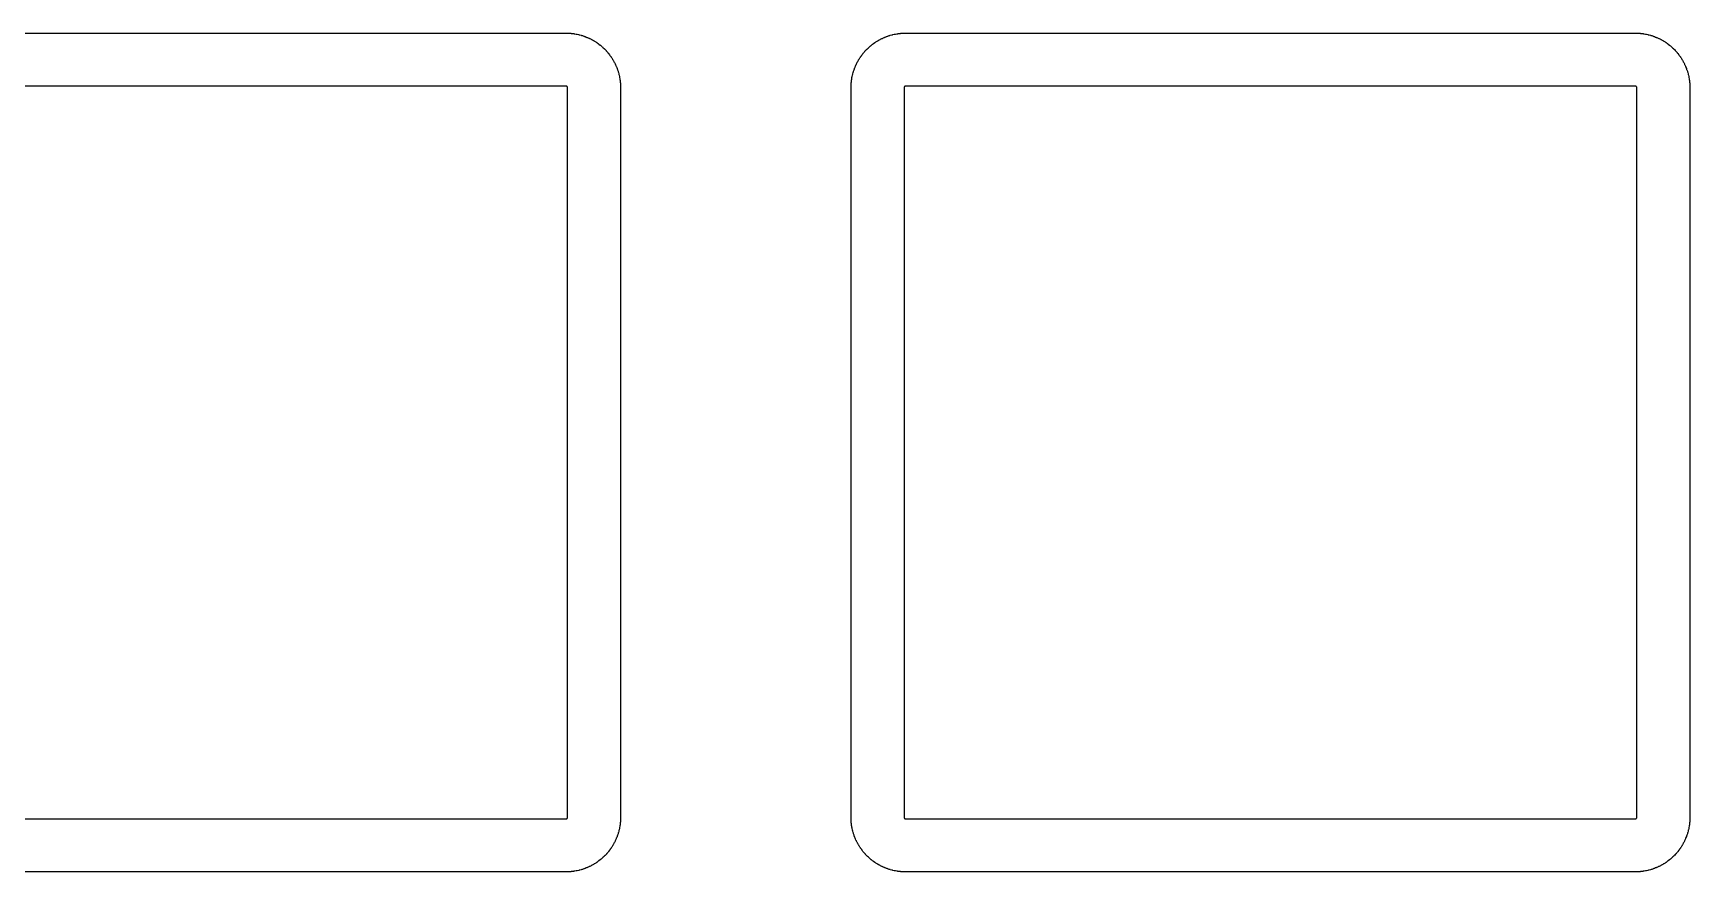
# Model space of a CAD drawing. Extents: x 19 to 282, y -150 to -67.
# Drawn here: x 209.46 to 238.97, y -122.05 to -107.1 of the extents above; entities that cross this region are included whole.
import ezdxf

# ---------------------------------------------------------------- set-up
doc = ezdxf.new("R2010")
doc.units = 0
doc.layers.add('BLACK', color=7, linetype='CONTINUOUS')

msp = doc.modelspace()

# ---------------------------------------------------------------- linework, layer by layer
at = {"layer": 'BLACK', "linetype": 'CONTINUOUS'}
for p, q in [((205.95, -107.103), (218.95, -107.103)), ((218.95, -107.103), (218.956, -107.103)), ((218.956, -107.103), (218.959, -107.103)), ((218.959, -107.103), (218.962, -107.103)), ((218.962, -107.103), (218.987, -107.103)), ((218.987, -107.103), (218.992, -107.103)), ((218.992, -107.103), (219.001, -107.105)), ((219.001, -107.105), (219.01, -107.104)), ((219.01, -107.104), (219.034, -107.106)), ((219.034, -107.106), (219.04, -107.107)), ((219.04, -107.107), (219.049, -107.109)), ((219.049, -107.109), (219.058, -107.109)), ((219.058, -107.109), (219.082, -107.112)), ((219.082, -107.112), (219.088, -107.112)), ((219.088, -107.112), (219.096, -107.115)), ((219.096, -107.115), (219.105, -107.115)), ((219.105, -107.115), (219.129, -107.119)), ((219.129, -107.119), (219.135, -107.12)), ((219.135, -107.12), (219.143, -107.123)), ((219.143, -107.123), (219.152, -107.124)), ((219.152, -107.124), (219.176, -107.129)), ((219.176, -107.129), (219.181, -107.131)), ((219.181, -107.131), (219.19, -107.134)), ((219.19, -107.134), (219.198, -107.135)), ((219.198, -107.135), (219.222, -107.141)), ((224.728, -107.141), (224.752, -107.135)), ((224.752, -107.135), (224.757, -107.133)), ((224.757, -107.133), (224.766, -107.132)), ((224.766, -107.132), (224.774, -107.129)), ((224.774, -107.129), (224.798, -107.124)), ((224.798, -107.124), (224.804, -107.123)), ((224.804, -107.123), (224.812, -107.122)), ((224.812, -107.122), (224.821, -107.119)), ((224.821, -107.119), (224.845, -107.115)), ((224.845, -107.115), (224.851, -107.114)), ((224.851, -107.114), (224.859, -107.114)), ((224.859, -107.114), (224.868, -107.112)), ((224.868, -107.112), (224.892, -107.109)), ((224.892, -107.109), (224.898, -107.108)), ((224.898, -107.108), (224.907, -107.108)), ((224.907, -107.108), (224.916, -107.106)), ((224.916, -107.106), (224.94, -107.104)), ((224.94, -107.104), (224.946, -107.104)), ((224.946, -107.104), (224.955, -107.105)), ((224.955, -107.105), (224.963, -107.103)), ((224.963, -107.103), (224.988, -107.103)), ((224.988, -107.103), (224.994, -107.103)), ((224.994, -107.103), (224.997, -107.103)), ((224.997, -107.103), (225, -107.103)), ((225, -107.103), (238, -107.103)), ((238, -107.103), (238.006, -107.103)), ((238.006, -107.103), (238.009, -107.103)), ((238.009, -107.103), (238.012, -107.103)), ((238.012, -107.103), (238.037, -107.103)), ((238.037, -107.103), (238.042, -107.103)), ((238.042, -107.103), (238.051, -107.105)), ((238.051, -107.105), (238.06, -107.104)), ((238.06, -107.104), (238.084, -107.106)), ((238.084, -107.106), (238.09, -107.107)), ((238.09, -107.107), (238.099, -107.109)), ((238.099, -107.109), (238.108, -107.109)), ((238.108, -107.109), (238.132, -107.112)), ((238.132, -107.112), (238.138, -107.112)), ((238.138, -107.112), (238.146, -107.115)), ((238.146, -107.115), (238.155, -107.115)), ((238.155, -107.115), (238.179, -107.119)), ((238.179, -107.119), (238.185, -107.12)), ((238.185, -107.12), (238.193, -107.123)), ((238.193, -107.123), (238.202, -107.124)), ((238.202, -107.124), (238.226, -107.129)), ((238.226, -107.129), (238.231, -107.131)), ((238.231, -107.131), (238.24, -107.134)), ((238.24, -107.134), (238.248, -107.135)), ((238.248, -107.135), (238.272, -107.141)), ((219.222, -107.141), (219.227, -107.143)), ((219.227, -107.143), (219.235, -107.147)), ((219.235, -107.147), (219.244, -107.148)), ((219.244, -107.148), (219.267, -107.156)), ((219.267, -107.156), (219.272, -107.158)), ((219.272, -107.158), (219.28, -107.162)), ((219.28, -107.162), (219.289, -107.164)), ((219.289, -107.164), (219.311, -107.172)), ((219.311, -107.172), (219.317, -107.174)), ((219.317, -107.174), (219.324, -107.179)), ((219.324, -107.179), (219.333, -107.181)), ((219.333, -107.181), (219.355, -107.191)), ((219.355, -107.191), (219.36, -107.193)), ((219.36, -107.193), (219.368, -107.198)), ((219.368, -107.198), (219.376, -107.201)), ((219.376, -107.201), (219.398, -107.212)), ((219.398, -107.212), (219.403, -107.214)), ((219.403, -107.214), (219.41, -107.219)), ((219.41, -107.219), (219.418, -107.223)), ((219.418, -107.223), (219.439, -107.235)), ((219.439, -107.235), (219.444, -107.238)), ((219.444, -107.238), (219.451, -107.243)), ((219.451, -107.243), (219.459, -107.247)), ((219.459, -107.247), (219.48, -107.26)), ((219.48, -107.26), (219.485, -107.263)), ((219.485, -107.263), (219.491, -107.269)), ((219.491, -107.269), (219.499, -107.272)), ((219.499, -107.272), (219.519, -107.287)), ((219.519, -107.287), (219.524, -107.29)), ((219.524, -107.29), (219.53, -107.296)), ((219.53, -107.296), (219.538, -107.3)), ((219.538, -107.3), (219.557, -107.316)), ((219.557, -107.316), (219.562, -107.319)), ((219.562, -107.319), (219.568, -107.326)), ((219.568, -107.326), (219.575, -107.33)), ((219.575, -107.33), (219.594, -107.346)), ((219.594, -107.346), (219.598, -107.35)), ((219.598, -107.35), (219.604, -107.357)), ((219.604, -107.357), (219.611, -107.362)), ((219.611, -107.362), (219.629, -107.379)), ((219.629, -107.379), (219.633, -107.383)), ((219.633, -107.383), (219.639, -107.39)), ((219.639, -107.39), (219.646, -107.396)), ((219.646, -107.396), (219.663, -107.414)), ((219.663, -107.414), (219.667, -107.418)), ((219.667, -107.418), (219.672, -107.425)), ((219.672, -107.425), (219.679, -107.431)), ((219.679, -107.431), (219.695, -107.45)), ((224.255, -107.45), (224.271, -107.431)), ((224.271, -107.431), (224.275, -107.427)), ((224.275, -107.427), (224.282, -107.421)), ((224.282, -107.421), (224.287, -107.414)), ((224.287, -107.414), (224.304, -107.396)), ((224.304, -107.396), (224.308, -107.392)), ((224.308, -107.392), (224.315, -107.386)), ((224.315, -107.386), (224.321, -107.379)), ((224.321, -107.379), (224.339, -107.362)), ((224.339, -107.362), (224.343, -107.358)), ((224.343, -107.358), (224.35, -107.353)), ((224.35, -107.353), (224.356, -107.346)), ((224.356, -107.346), (224.375, -107.33)), ((224.375, -107.33), (224.379, -107.327)), ((224.379, -107.327), (224.387, -107.322)), ((224.387, -107.322), (224.393, -107.316)), ((224.393, -107.316), (224.412, -107.3)), ((224.412, -107.3), (224.417, -107.297)), ((224.417, -107.297), (224.424, -107.293)), ((224.424, -107.293), (224.431, -107.287)), ((224.431, -107.287), (224.451, -107.272)), ((224.451, -107.272), (224.456, -107.269)), ((224.456, -107.269), (224.464, -107.265)), ((224.464, -107.265), (224.47, -107.26)), ((224.47, -107.26), (224.491, -107.247)), ((224.491, -107.247), (224.496, -107.244)), ((224.496, -107.244), (224.504, -107.24)), ((224.504, -107.24), (224.511, -107.235)), ((224.511, -107.235), (224.532, -107.223)), ((224.532, -107.223), (224.537, -107.22)), ((224.537, -107.22), (224.545, -107.217)), ((224.545, -107.217), (224.552, -107.212)), ((224.552, -107.212), (224.574, -107.201)), ((224.574, -107.201), (224.579, -107.198)), ((224.579, -107.198), (224.588, -107.196)), ((224.588, -107.196), (224.595, -107.191)), ((224.595, -107.191), (224.617, -107.181)), ((224.617, -107.181), (224.623, -107.179)), ((224.623, -107.179), (224.631, -107.177)), ((224.631, -107.177), (224.639, -107.172)), ((224.639, -107.172), (224.661, -107.164)), ((224.661, -107.164), (224.667, -107.161)), ((224.667, -107.161), (224.675, -107.16)), ((224.675, -107.16), (224.683, -107.156)), ((224.683, -107.156), (224.706, -107.148)), ((224.706, -107.148), (224.712, -107.146)), ((224.712, -107.146), (224.72, -107.145)), ((224.72, -107.145), (224.728, -107.141)), ((238.272, -107.141), (238.277, -107.143)), ((238.277, -107.143), (238.285, -107.147)), ((238.285, -107.147), (238.294, -107.148)), ((238.294, -107.148), (238.317, -107.156)), ((238.317, -107.156), (238.322, -107.158)), ((238.322, -107.158), (238.33, -107.162)), ((238.33, -107.162), (238.339, -107.164)), ((238.339, -107.164), (238.361, -107.172)), ((238.361, -107.172), (238.367, -107.174)), ((238.367, -107.174), (238.374, -107.179)), ((238.374, -107.179), (238.383, -107.181)), ((238.383, -107.181), (238.405, -107.191)), ((238.405, -107.191), (238.41, -107.193)), ((238.41, -107.193), (238.418, -107.198)), ((238.418, -107.198), (238.426, -107.201)), ((238.426, -107.201), (238.448, -107.212)), ((238.448, -107.212), (238.453, -107.214)), ((238.453, -107.214), (238.46, -107.219)), ((238.46, -107.219), (238.468, -107.223)), ((238.468, -107.223), (238.489, -107.235)), ((238.489, -107.235), (238.494, -107.238)), ((238.494, -107.238), (238.501, -107.243)), ((238.501, -107.243), (238.509, -107.247)), ((238.509, -107.247), (238.53, -107.26)), ((238.53, -107.26), (238.535, -107.263)), ((238.535, -107.263), (238.541, -107.269)), ((238.541, -107.269), (238.549, -107.272)), ((238.549, -107.272), (238.569, -107.287)), ((238.569, -107.287), (238.574, -107.29)), ((238.574, -107.29), (238.58, -107.296)), ((238.58, -107.296), (238.588, -107.3)), ((238.588, -107.3), (238.607, -107.316)), ((238.607, -107.316), (238.612, -107.319)), ((238.612, -107.319), (238.618, -107.326)), ((238.618, -107.326), (238.625, -107.33)), ((238.625, -107.33), (238.644, -107.346)), ((238.644, -107.346), (238.648, -107.35)), ((238.648, -107.35), (238.654, -107.357)), ((238.654, -107.357), (238.661, -107.362)), ((238.661, -107.362), (238.679, -107.379)), ((238.679, -107.379), (238.683, -107.383)), ((238.683, -107.383), (238.689, -107.39)), ((238.689, -107.39), (238.696, -107.396)), ((238.696, -107.396), (238.713, -107.414)), ((238.713, -107.414), (238.717, -107.418)), ((238.717, -107.418), (238.722, -107.425)), ((238.722, -107.425), (238.729, -107.431)), ((238.729, -107.431), (238.745, -107.45)), ((219.695, -107.45), (219.698, -107.454)), ((219.698, -107.454), (219.703, -107.462)), ((219.703, -107.462), (219.709, -107.468)), ((219.709, -107.468), (219.725, -107.487)), ((219.725, -107.487), (219.728, -107.492)), ((219.728, -107.492), (219.732, -107.499)), ((219.732, -107.499), (219.738, -107.506)), ((219.738, -107.506), (219.753, -107.526)), ((219.753, -107.526), (219.756, -107.531)), ((219.756, -107.531), (219.76, -107.539)), ((219.76, -107.539), (219.765, -107.545)), ((219.765, -107.545), (219.778, -107.566)), ((219.778, -107.566), (219.781, -107.571)), ((219.781, -107.571), (219.785, -107.579)), ((219.785, -107.579), (219.79, -107.586)), ((219.79, -107.586), (219.802, -107.607)), ((219.802, -107.607), (219.805, -107.612)), ((219.805, -107.612), (219.808, -107.62)), ((219.808, -107.62), (219.813, -107.627)), ((219.813, -107.627), (219.824, -107.649)), ((219.824, -107.649), (219.827, -107.654)), ((219.827, -107.654), (219.829, -107.663)), ((219.829, -107.663), (219.834, -107.67)), ((219.834, -107.67), (219.844, -107.692)), ((219.844, -107.692), (219.846, -107.698)), ((219.846, -107.698), (219.848, -107.706)), ((219.848, -107.706), (219.853, -107.714)), ((219.853, -107.714), (219.861, -107.736)), ((224.089, -107.736), (224.097, -107.714)), ((224.097, -107.714), (224.099, -107.708)), ((224.099, -107.708), (224.104, -107.701)), ((224.104, -107.701), (224.106, -107.692)), ((224.106, -107.692), (224.116, -107.67)), ((224.116, -107.67), (224.118, -107.665)), ((224.118, -107.665), (224.123, -107.657)), ((224.123, -107.657), (224.126, -107.649)), ((224.126, -107.649), (224.137, -107.627)), ((224.137, -107.627), (224.139, -107.622)), ((224.139, -107.622), (224.145, -107.615)), ((224.145, -107.615), (224.148, -107.607)), ((224.148, -107.607), (224.16, -107.586)), ((224.16, -107.586), (224.163, -107.581)), ((224.163, -107.581), (224.168, -107.574)), ((224.168, -107.574), (224.172, -107.566)), ((224.172, -107.566), (224.185, -107.545)), ((224.185, -107.545), (224.188, -107.54)), ((224.188, -107.54), (224.194, -107.534)), ((224.194, -107.534), (224.198, -107.526)), ((224.198, -107.526), (224.212, -107.506)), ((224.212, -107.506), (224.215, -107.501)), ((224.215, -107.501), (224.221, -107.495)), ((224.221, -107.495), (224.225, -107.487)), ((224.225, -107.487), (224.241, -107.468)), ((224.241, -107.468), (224.244, -107.463)), ((224.244, -107.463), (224.251, -107.457)), ((224.251, -107.457), (224.255, -107.45)), ((238.745, -107.45), (238.748, -107.454)), ((238.748, -107.454), (238.753, -107.462)), ((238.753, -107.462), (238.759, -107.468)), ((238.759, -107.468), (238.775, -107.487)), ((238.775, -107.487), (238.778, -107.492)), ((238.778, -107.492), (238.782, -107.499)), ((238.782, -107.499), (238.788, -107.506)), ((238.788, -107.506), (238.803, -107.526)), ((238.803, -107.526), (238.806, -107.531)), ((238.806, -107.531), (238.81, -107.539)), ((238.81, -107.539), (238.815, -107.545)), ((238.815, -107.545), (238.828, -107.566)), ((238.828, -107.566), (238.831, -107.571)), ((238.831, -107.571), (238.835, -107.579)), ((238.835, -107.579), (238.84, -107.586)), ((238.84, -107.586), (238.852, -107.607)), ((238.852, -107.607), (238.855, -107.612)), ((238.855, -107.612), (238.858, -107.62)), ((238.858, -107.62), (238.863, -107.627)), ((238.863, -107.627), (238.874, -107.649)), ((238.874, -107.649), (238.877, -107.654)), ((238.877, -107.654), (238.879, -107.663)), ((238.879, -107.663), (238.884, -107.67)), ((238.884, -107.67), (238.894, -107.692)), ((238.894, -107.692), (238.896, -107.698)), ((238.896, -107.698), (238.898, -107.706)), ((238.898, -107.706), (238.903, -107.714)), ((238.903, -107.714), (238.911, -107.736)), ((219.861, -107.736), (219.864, -107.742)), ((219.864, -107.742), (219.865, -107.75)), ((219.865, -107.75), (219.869, -107.758)), ((219.869, -107.758), (219.877, -107.781)), ((219.877, -107.781), (219.879, -107.787)), ((219.879, -107.787), (219.88, -107.795)), ((219.88, -107.795), (219.884, -107.803)), ((219.884, -107.803), (219.89, -107.827)), ((219.89, -107.827), (219.892, -107.832)), ((219.892, -107.832), (219.893, -107.841)), ((219.893, -107.841), (219.896, -107.849)), ((219.896, -107.849), (219.901, -107.873)), ((219.901, -107.873), (219.902, -107.879)), ((219.902, -107.879), (219.903, -107.887)), ((219.903, -107.887), (219.906, -107.896)), ((219.906, -107.896), (219.91, -107.92)), ((219.91, -107.92), (219.911, -107.926)), ((219.911, -107.926), (219.911, -107.934)), ((219.911, -107.934), (219.913, -107.943)), ((219.913, -107.943), (219.916, -107.967)), ((219.916, -107.967), (219.917, -107.973)), ((219.917, -107.973), (219.917, -107.982)), ((219.917, -107.982), (219.919, -107.991)), ((219.919, -107.991), (219.921, -108.015)), ((219.921, -108.021), (219.92, -108.03)), ((219.921, -108.015), (219.921, -108.021)), ((224.029, -108.015), (224.031, -107.991)), ((224.03, -108.024), (224.029, -108.015)), ((224.029, -108.033), (224.03, -108.024)), ((224.031, -107.991), (224.032, -107.985)), ((224.032, -107.985), (224.034, -107.976)), ((224.034, -107.967), (224.037, -107.943)), ((224.034, -107.976), (224.034, -107.967)), ((224.037, -107.937), (224.04, -107.929)), ((224.037, -107.943), (224.037, -107.937)), ((224.04, -107.92), (224.044, -107.896)), ((224.04, -107.929), (224.04, -107.92)), ((224.044, -107.896), (224.045, -107.89)), ((224.045, -107.89), (224.048, -107.882)), ((224.048, -107.882), (224.049, -107.873)), ((224.049, -107.873), (224.054, -107.849)), ((224.054, -107.849), (224.056, -107.844)), ((224.056, -107.844), (224.059, -107.835)), ((224.059, -107.835), (224.06, -107.827)), ((224.06, -107.827), (224.066, -107.803)), ((224.066, -107.803), (224.068, -107.798)), ((224.068, -107.798), (224.072, -107.79)), ((224.072, -107.79), (224.073, -107.781)), ((224.073, -107.781), (224.081, -107.758)), ((224.081, -107.758), (224.083, -107.753)), ((224.083, -107.753), (224.087, -107.745)), ((224.087, -107.745), (224.089, -107.736)), ((238.911, -107.736), (238.914, -107.742)), ((238.914, -107.742), (238.915, -107.75)), ((238.915, -107.75), (238.919, -107.758)), ((238.919, -107.758), (238.927, -107.781)), ((238.927, -107.781), (238.929, -107.787)), ((238.929, -107.787), (238.93, -107.795)), ((238.93, -107.795), (238.934, -107.803)), ((238.934, -107.803), (238.94, -107.827)), ((238.94, -107.827), (238.942, -107.832)), ((238.942, -107.832), (238.943, -107.841)), ((238.943, -107.841), (238.946, -107.849)), ((238.946, -107.849), (238.951, -107.873)), ((238.951, -107.873), (238.952, -107.879)), ((238.952, -107.879), (238.953, -107.887)), ((238.953, -107.887), (238.956, -107.896)), ((238.956, -107.896), (238.96, -107.92)), ((238.96, -107.92), (238.961, -107.926)), ((238.961, -107.926), (238.961, -107.934)), ((238.961, -107.934), (238.963, -107.943)), ((238.963, -107.943), (238.966, -107.967)), ((238.966, -107.967), (238.967, -107.973)), ((238.967, -107.973), (238.967, -107.982)), ((238.967, -107.982), (238.969, -107.991)), ((238.969, -107.991), (238.971, -108.015)), ((238.971, -108.021), (238.97, -108.03)), ((238.971, -108.015), (238.971, -108.021)), ((218.944, -108.047), (205.956, -108.047)), ((218.951, -108.048), (218.944, -108.047)), ((218.953, -108.048), (218.951, -108.048)), ((218.954, -108.048), (218.953, -108.048)), ((218.955, -108.048), (218.954, -108.048)), ((218.957, -108.048), (218.955, -108.048)), ((218.958, -108.049), (218.957, -108.048)), ((218.959, -108.049), (218.958, -108.049)), ((218.96, -108.05), (218.959, -108.049)), ((218.962, -108.05), (218.96, -108.05)), ((218.963, -108.051), (218.962, -108.05)), ((218.964, -108.051), (218.963, -108.051)), ((218.965, -108.052), (218.964, -108.051)), ((218.966, -108.053), (218.965, -108.052)), ((218.967, -108.054), (218.966, -108.053)), ((218.968, -108.055), (218.967, -108.054)), ((218.969, -108.056), (218.968, -108.055)), ((218.97, -108.057), (218.969, -108.056)), ((218.971, -108.058), (218.97, -108.057)), ((218.972, -108.059), (218.971, -108.058)), ((218.973, -108.06), (218.972, -108.059)), ((218.974, -108.061), (218.973, -108.06)), ((218.974, -108.062), (218.974, -108.061)), ((218.975, -108.063), (218.974, -108.062)), ((218.975, -108.065), (218.975, -108.063)), ((218.976, -108.066), (218.975, -108.065)), ((218.976, -108.067), (218.976, -108.066)), ((218.977, -108.068), (218.976, -108.067)), ((218.977, -108.07), (218.977, -108.068)), ((218.977, -108.071), (218.977, -108.07)), ((218.977, -108.072), (218.977, -108.071)), ((218.977, -108.074), (218.977, -108.072)), ((218.978, -108.081), (218.977, -108.074)), ((218.978, -121.069), (218.978, -108.081)), ((219.92, -108.03), (219.922, -108.038)), ((219.922, -108.038), (219.922, -108.063)), ((219.922, -108.063), (219.922, -108.069)), ((219.922, -108.069), (219.922, -108.072)), ((219.922, -108.072), (219.922, -108.075)), ((219.922, -108.075), (219.922, -121.075)), ((224.028, -108.039), (224.029, -108.033)), ((224.028, -108.063), (224.028, -108.039)), ((224.028, -108.066), (224.028, -108.063)), ((224.028, -108.069), (224.028, -108.066)), ((224.028, -108.075), (224.028, -108.069)), ((224.028, -121.075), (224.028, -108.075)), ((224.973, -108.074), (224.972, -108.081)), ((224.972, -108.081), (224.972, -121.069)), ((224.974, -108.067), (224.973, -108.068)), ((224.973, -108.068), (224.973, -108.07)), ((224.973, -108.07), (224.973, -108.071)), ((224.973, -108.071), (224.973, -108.072)), ((224.973, -108.072), (224.973, -108.074)), ((224.975, -108.065), (224.974, -108.066)), ((224.974, -108.066), (224.974, -108.067)), ((224.976, -108.062), (224.975, -108.063)), ((224.975, -108.063), (224.975, -108.065)), ((224.977, -108.06), (224.976, -108.061)), ((224.976, -108.061), (224.976, -108.062)), ((224.978, -108.059), (224.977, -108.06)), ((224.979, -108.058), (224.978, -108.059)), ((224.98, -108.057), (224.979, -108.058)), ((224.981, -108.056), (224.98, -108.057)), ((224.982, -108.055), (224.981, -108.056)), ((224.983, -108.054), (224.982, -108.055)), ((224.984, -108.053), (224.983, -108.054)), ((224.985, -108.052), (224.984, -108.053)), ((224.986, -108.051), (224.985, -108.052)), ((224.987, -108.051), (224.986, -108.051)), ((224.988, -108.05), (224.987, -108.051)), ((224.99, -108.05), (224.988, -108.05)), ((224.991, -108.049), (224.99, -108.05)), ((224.992, -108.049), (224.991, -108.049)), ((224.993, -108.048), (224.992, -108.049)), ((224.995, -108.048), (224.993, -108.048)), ((224.996, -108.048), (224.995, -108.048)), ((224.997, -108.048), (224.996, -108.048)), ((224.999, -108.048), (224.997, -108.048)), ((225.006, -108.047), (224.999, -108.048)), ((237.994, -108.047), (225.006, -108.047)), ((238.001, -108.048), (237.994, -108.047)), ((238.003, -108.048), (238.001, -108.048)), ((238.004, -108.048), (238.003, -108.048)), ((238.005, -108.048), (238.004, -108.048)), ((238.007, -108.048), (238.005, -108.048)), ((238.008, -108.049), (238.007, -108.048)), ((238.009, -108.049), (238.008, -108.049)), ((238.01, -108.05), (238.009, -108.049)), ((238.012, -108.05), (238.01, -108.05)), ((238.013, -108.051), (238.012, -108.05)), ((238.014, -108.051), (238.013, -108.051)), ((238.015, -108.052), (238.014, -108.051)), ((238.016, -108.053), (238.015, -108.052)), ((238.017, -108.054), (238.016, -108.053)), ((238.018, -108.055), (238.017, -108.054)), ((238.019, -108.056), (238.018, -108.055)), ((238.02, -108.057), (238.019, -108.056)), ((238.021, -108.058), (238.02, -108.057)), ((238.022, -108.059), (238.021, -108.058)), ((238.023, -108.06), (238.022, -108.059)), ((238.024, -108.061), (238.023, -108.06)), ((238.024, -108.062), (238.024, -108.061)), ((238.025, -108.063), (238.024, -108.062)), ((238.025, -108.065), (238.025, -108.063)), ((238.026, -108.066), (238.025, -108.065)), ((238.026, -108.067), (238.026, -108.066)), ((238.027, -108.068), (238.026, -108.067)), ((238.027, -108.07), (238.027, -108.068)), ((238.027, -108.071), (238.027, -108.07)), ((238.027, -108.072), (238.027, -108.071)), ((238.027, -108.074), (238.027, -108.072)), ((238.028, -108.081), (238.027, -108.074)), ((238.028, -121.069), (238.028, -108.081)), ((238.97, -108.03), (238.972, -108.038)), ((238.972, -108.038), (238.972, -108.063)), ((238.972, -108.063), (238.972, -108.069)), ((238.972, -108.069), (238.972, -108.072)), ((238.972, -108.072), (238.972, -108.075)), ((238.972, -108.075), (238.972, -121.075)), ((205.956, -121.103), (218.944, -121.103)), ((218.944, -121.103), (218.951, -121.102)), ((218.951, -121.102), (218.953, -121.102)), ((218.953, -121.102), (218.954, -121.102)), ((218.954, -121.102), (218.955, -121.102)), ((218.955, -121.102), (218.957, -121.102)), ((218.957, -121.102), (218.958, -121.101)), ((218.958, -121.101), (218.959, -121.101)), ((218.959, -121.101), (218.96, -121.1)), ((218.96, -121.1), (218.962, -121.1)), ((218.962, -121.1), (218.963, -121.099)), ((218.963, -121.099), (218.964, -121.099)), ((218.964, -121.099), (218.965, -121.098)), ((218.965, -121.098), (218.966, -121.097)), ((218.966, -121.097), (218.967, -121.096)), ((218.967, -121.096), (218.968, -121.095)), ((218.968, -121.095), (218.969, -121.094)), ((218.969, -121.094), (218.97, -121.093)), ((218.97, -121.093), (218.971, -121.092)), ((218.971, -121.092), (218.972, -121.091)), ((218.972, -121.091), (218.973, -121.09)), ((218.973, -121.09), (218.974, -121.089)), ((218.974, -121.088), (218.975, -121.087)), ((218.974, -121.089), (218.974, -121.088)), ((218.975, -121.085), (218.976, -121.084)), ((218.975, -121.087), (218.975, -121.085)), ((218.976, -121.083), (218.977, -121.082)), ((218.976, -121.084), (218.976, -121.083)), ((218.977, -121.076), (218.978, -121.069)), ((218.977, -121.078), (218.977, -121.076)), ((218.977, -121.079), (218.977, -121.078)), ((218.977, -121.08), (218.977, -121.079)), ((218.977, -121.082), (218.977, -121.08)), ((219.894, -121.306), (219.891, -121.315)), ((219.896, -121.301), (219.894, -121.306)), ((219.901, -121.277), (219.896, -121.301)), ((219.902, -121.268), (219.901, -121.277)), ((219.905, -121.26), (219.902, -121.268)), ((219.906, -121.254), (219.905, -121.26)), ((219.91, -121.23), (219.906, -121.254)), ((219.913, -121.213), (219.91, -121.221)), ((219.91, -121.221), (219.91, -121.23)), ((219.916, -121.183), (219.913, -121.207)), ((219.913, -121.207), (219.913, -121.213)), ((219.918, -121.165), (219.916, -121.174)), ((219.916, -121.174), (219.916, -121.183)), ((219.919, -121.159), (219.918, -121.165)), ((219.921, -121.135), (219.919, -121.159)), ((219.922, -121.117), (219.92, -121.126)), ((219.92, -121.126), (219.921, -121.135)), ((219.922, -121.075), (219.922, -121.081)), ((219.922, -121.081), (219.922, -121.084)), ((219.922, -121.084), (219.922, -121.087)), ((219.922, -121.087), (219.922, -121.112)), ((219.922, -121.112), (219.922, -121.117)), ((224.028, -121.078), (224.028, -121.075)), ((224.028, -121.081), (224.028, -121.078)), ((224.028, -121.087), (224.028, -121.081)), ((224.028, -121.111), (224.028, -121.087)), ((224.03, -121.12), (224.028, -121.111)), ((224.029, -121.129), (224.03, -121.12)), ((224.029, -121.135), (224.029, -121.129)), ((224.031, -121.159), (224.029, -121.135)), ((224.033, -121.168), (224.031, -121.159)), ((224.033, -121.177), (224.033, -121.168)), ((224.034, -121.183), (224.033, -121.177)), ((224.037, -121.207), (224.034, -121.183)), ((224.039, -121.216), (224.037, -121.207)), ((224.039, -121.224), (224.039, -121.216)), ((224.04, -121.23), (224.039, -121.224)), ((224.044, -121.254), (224.04, -121.23)), ((224.047, -121.263), (224.044, -121.254)), ((224.048, -121.271), (224.047, -121.263)), ((224.049, -121.277), (224.048, -121.271)), ((224.054, -121.301), (224.049, -121.277)), ((224.057, -121.309), (224.054, -121.301)), ((224.972, -121.069), (224.973, -121.076)), ((224.973, -121.076), (224.973, -121.078)), ((224.973, -121.078), (224.973, -121.079)), ((224.973, -121.079), (224.973, -121.08)), ((224.973, -121.08), (224.973, -121.082)), ((224.973, -121.082), (224.974, -121.083)), ((224.974, -121.083), (224.974, -121.084)), ((224.974, -121.084), (224.975, -121.085)), ((224.975, -121.085), (224.975, -121.087)), ((224.975, -121.087), (224.976, -121.088)), ((224.976, -121.088), (224.976, -121.089)), ((224.976, -121.089), (224.977, -121.09)), ((224.977, -121.09), (224.978, -121.091)), ((224.978, -121.091), (224.979, -121.092)), ((224.979, -121.092), (224.98, -121.093)), ((224.98, -121.093), (224.981, -121.094)), ((224.981, -121.094), (224.982, -121.095)), ((224.982, -121.095), (224.983, -121.096)), ((224.983, -121.096), (224.984, -121.097)), ((224.984, -121.097), (224.985, -121.098)), ((224.985, -121.098), (224.986, -121.099)), ((224.986, -121.099), (224.987, -121.099)), ((224.987, -121.099), (224.988, -121.1)), ((224.988, -121.1), (224.99, -121.1)), ((224.99, -121.1), (224.991, -121.101)), ((224.991, -121.101), (224.992, -121.101)), ((224.992, -121.101), (224.993, -121.102)), ((224.993, -121.102), (224.995, -121.102)), ((224.995, -121.102), (224.996, -121.102)), ((224.996, -121.102), (224.997, -121.102)), ((224.997, -121.102), (224.999, -121.102)), ((224.999, -121.102), (225.006, -121.103)), ((225.006, -121.103), (237.994, -121.103)), ((237.994, -121.103), (238.001, -121.102)), ((238.001, -121.102), (238.003, -121.102)), ((238.003, -121.102), (238.004, -121.102)), ((238.004, -121.102), (238.005, -121.102)), ((238.005, -121.102), (238.007, -121.102)), ((238.007, -121.102), (238.008, -121.101)), ((238.008, -121.101), (238.009, -121.101)), ((238.009, -121.101), (238.01, -121.1)), ((238.01, -121.1), (238.012, -121.1)), ((238.012, -121.1), (238.013, -121.099)), ((238.013, -121.099), (238.014, -121.099)), ((238.014, -121.099), (238.015, -121.098)), ((238.015, -121.098), (238.016, -121.097)), ((238.016, -121.097), (238.017, -121.096)), ((238.017, -121.096), (238.018, -121.095)), ((238.018, -121.095), (238.019, -121.094)), ((238.019, -121.094), (238.02, -121.093)), ((238.02, -121.093), (238.021, -121.092)), ((238.021, -121.092), (238.022, -121.091)), ((238.022, -121.091), (238.023, -121.09)), ((238.023, -121.09), (238.024, -121.089)), ((238.024, -121.088), (238.025, -121.087)), ((238.024, -121.089), (238.024, -121.088)), ((238.025, -121.085), (238.026, -121.084)), ((238.025, -121.087), (238.025, -121.085)), ((238.026, -121.083), (238.027, -121.082)), ((238.026, -121.084), (238.026, -121.083)), ((238.027, -121.076), (238.028, -121.069)), ((238.027, -121.078), (238.027, -121.076)), ((238.027, -121.079), (238.027, -121.078)), ((238.027, -121.08), (238.027, -121.079)), ((238.027, -121.082), (238.027, -121.08)), ((238.944, -121.306), (238.941, -121.315)), ((238.946, -121.301), (238.944, -121.306)), ((238.951, -121.277), (238.946, -121.301)), ((238.952, -121.268), (238.951, -121.277)), ((238.955, -121.26), (238.952, -121.268)), ((238.956, -121.254), (238.955, -121.26)), ((238.96, -121.23), (238.956, -121.254)), ((238.963, -121.213), (238.96, -121.221)), ((238.96, -121.221), (238.96, -121.23)), ((238.966, -121.183), (238.963, -121.207)), ((238.963, -121.207), (238.963, -121.213)), ((238.968, -121.165), (238.966, -121.174)), ((238.966, -121.174), (238.966, -121.183)), ((238.969, -121.159), (238.968, -121.165)), ((238.971, -121.135), (238.969, -121.159)), ((238.972, -121.117), (238.97, -121.126)), ((238.97, -121.126), (238.971, -121.135)), ((238.972, -121.075), (238.972, -121.081)), ((238.972, -121.081), (238.972, -121.084)), ((238.972, -121.084), (238.972, -121.087)), ((238.972, -121.087), (238.972, -121.112)), ((238.972, -121.112), (238.972, -121.117)), ((219.778, -121.584), (219.765, -121.605)), ((219.782, -121.576), (219.778, -121.584)), ((219.787, -121.569), (219.782, -121.576)), ((219.79, -121.564), (219.787, -121.569)), ((219.802, -121.543), (219.79, -121.564)), ((219.805, -121.535), (219.802, -121.543)), ((219.811, -121.528), (219.805, -121.535)), ((219.813, -121.523), (219.811, -121.528)), ((219.824, -121.501), (219.813, -121.523)), ((219.827, -121.493), (219.824, -121.501)), ((219.832, -121.485), (219.827, -121.493)), ((219.834, -121.48), (219.832, -121.485)), ((219.844, -121.458), (219.834, -121.48)), ((219.846, -121.449), (219.844, -121.458)), ((219.851, -121.442), (219.846, -121.449)), ((219.853, -121.436), (219.851, -121.442)), ((219.861, -121.414), (219.853, -121.436)), ((219.863, -121.405), (219.861, -121.414)), ((219.867, -121.397), (219.863, -121.405)), ((219.869, -121.392), (219.867, -121.397)), ((219.877, -121.369), (219.869, -121.392)), ((219.878, -121.36), (219.877, -121.369)), ((219.882, -121.352), (219.878, -121.36)), ((219.884, -121.347), (219.882, -121.352)), ((219.89, -121.323), (219.884, -121.347)), ((219.891, -121.315), (219.89, -121.323)), ((224.058, -121.318), (224.057, -121.309)), ((224.06, -121.323), (224.058, -121.318)), ((224.066, -121.347), (224.06, -121.323)), ((224.07, -121.355), (224.066, -121.347)), ((224.071, -121.363), (224.07, -121.355)), ((224.073, -121.369), (224.071, -121.363)), ((224.081, -121.392), (224.073, -121.369)), ((224.085, -121.4), (224.081, -121.392)), ((224.086, -121.408), (224.085, -121.4)), ((224.089, -121.414), (224.086, -121.408)), ((224.097, -121.436), (224.089, -121.414)), ((224.102, -121.444), (224.097, -121.436)), ((224.104, -121.452), (224.102, -121.444)), ((224.106, -121.458), (224.104, -121.452)), ((224.116, -121.48), (224.106, -121.458)), ((224.121, -121.487), (224.116, -121.48)), ((224.123, -121.496), (224.121, -121.487)), ((224.126, -121.501), (224.123, -121.496)), ((224.137, -121.523), (224.126, -121.501)), ((224.142, -121.53), (224.137, -121.523)), ((224.145, -121.538), (224.142, -121.53)), ((224.148, -121.543), (224.145, -121.538)), ((224.16, -121.564), (224.148, -121.543)), ((224.165, -121.571), (224.16, -121.564)), ((224.169, -121.579), (224.165, -121.571)), ((224.172, -121.584), (224.169, -121.579)), ((224.185, -121.605), (224.172, -121.584)), ((238.828, -121.584), (238.815, -121.605)), ((238.832, -121.576), (238.828, -121.584)), ((238.837, -121.569), (238.832, -121.576)), ((238.84, -121.564), (238.837, -121.569)), ((238.852, -121.543), (238.84, -121.564)), ((238.855, -121.535), (238.852, -121.543)), ((238.861, -121.528), (238.855, -121.535)), ((238.863, -121.523), (238.861, -121.528)), ((238.874, -121.501), (238.863, -121.523)), ((238.877, -121.493), (238.874, -121.501)), ((238.882, -121.485), (238.877, -121.493)), ((238.884, -121.48), (238.882, -121.485)), ((238.894, -121.458), (238.884, -121.48)), ((238.896, -121.449), (238.894, -121.458)), ((238.901, -121.442), (238.896, -121.449)), ((238.903, -121.436), (238.901, -121.442)), ((238.911, -121.414), (238.903, -121.436)), ((238.913, -121.405), (238.911, -121.414)), ((238.917, -121.397), (238.913, -121.405)), ((238.919, -121.392), (238.917, -121.397)), ((238.927, -121.369), (238.919, -121.392)), ((238.928, -121.36), (238.927, -121.369)), ((238.932, -121.352), (238.928, -121.36)), ((238.934, -121.347), (238.932, -121.352)), ((238.94, -121.323), (238.934, -121.347)), ((238.941, -121.315), (238.94, -121.323)), ((219.48, -121.89), (219.459, -121.903)), ((219.486, -121.885), (219.48, -121.89)), ((219.494, -121.881), (219.486, -121.885)), ((219.499, -121.878), (219.494, -121.881)), ((219.519, -121.863), (219.499, -121.878)), ((219.526, -121.857), (219.519, -121.863)), ((219.533, -121.853), (219.526, -121.857)), ((219.538, -121.85), (219.533, -121.853)), ((219.557, -121.834), (219.538, -121.85)), ((219.563, -121.828), (219.557, -121.834)), ((219.571, -121.823), (219.563, -121.828)), ((219.575, -121.82), (219.571, -121.823)), ((219.594, -121.804), (219.575, -121.82)), ((219.6, -121.797), (219.594, -121.804)), ((219.607, -121.792), (219.6, -121.797)), ((219.611, -121.788), (219.607, -121.792)), ((219.629, -121.771), (219.611, -121.788)), ((219.635, -121.764), (219.629, -121.771)), ((219.642, -121.758), (219.635, -121.764)), ((219.646, -121.754), (219.642, -121.758)), ((219.663, -121.736), (219.646, -121.754)), ((219.668, -121.729), (219.663, -121.736)), ((219.675, -121.723), (219.668, -121.729)), ((219.679, -121.719), (219.675, -121.723)), ((219.695, -121.7), (219.679, -121.719)), ((219.699, -121.693), (219.695, -121.7)), ((219.706, -121.687), (219.699, -121.693)), ((219.709, -121.682), (219.706, -121.687)), ((219.725, -121.663), (219.709, -121.682)), ((219.729, -121.655), (219.725, -121.663)), ((219.735, -121.649), (219.729, -121.655)), ((219.738, -121.644), (219.735, -121.649)), ((219.753, -121.624), (219.738, -121.644)), ((219.756, -121.616), (219.753, -121.624)), ((219.762, -121.61), (219.756, -121.616)), ((219.765, -121.605), (219.762, -121.61)), ((224.19, -121.611), (224.185, -121.605)), ((224.194, -121.619), (224.19, -121.611)), ((224.198, -121.624), (224.194, -121.619)), ((224.212, -121.644), (224.198, -121.624)), ((224.218, -121.651), (224.212, -121.644)), ((224.222, -121.658), (224.218, -121.651)), ((224.225, -121.663), (224.222, -121.658)), ((224.241, -121.682), (224.225, -121.663)), ((224.247, -121.688), (224.241, -121.682)), ((224.252, -121.696), (224.247, -121.688)), ((224.255, -121.7), (224.252, -121.696)), ((224.271, -121.719), (224.255, -121.7)), ((224.278, -121.725), (224.271, -121.719)), ((224.283, -121.732), (224.278, -121.725)), ((224.287, -121.736), (224.283, -121.732)), ((224.304, -121.754), (224.287, -121.736)), ((224.311, -121.76), (224.304, -121.754)), ((224.317, -121.767), (224.311, -121.76)), ((224.321, -121.771), (224.317, -121.767)), ((224.339, -121.788), (224.321, -121.771)), ((224.346, -121.793), (224.339, -121.788)), ((224.352, -121.8), (224.346, -121.793)), ((224.356, -121.804), (224.352, -121.8)), ((224.375, -121.82), (224.356, -121.804)), ((224.382, -121.824), (224.375, -121.82)), ((224.388, -121.831), (224.382, -121.824)), ((224.393, -121.834), (224.388, -121.831)), ((224.412, -121.85), (224.393, -121.834)), ((224.42, -121.854), (224.412, -121.85)), ((224.426, -121.86), (224.42, -121.854)), ((224.431, -121.863), (224.426, -121.86)), ((224.451, -121.878), (224.431, -121.863)), ((224.459, -121.881), (224.451, -121.878)), ((224.465, -121.887), (224.459, -121.881)), ((224.47, -121.89), (224.465, -121.887)), ((224.491, -121.903), (224.47, -121.89)), ((238.53, -121.89), (238.509, -121.903)), ((238.536, -121.885), (238.53, -121.89)), ((238.544, -121.881), (238.536, -121.885)), ((238.549, -121.878), (238.544, -121.881)), ((238.569, -121.863), (238.549, -121.878)), ((238.576, -121.857), (238.569, -121.863)), ((238.583, -121.853), (238.576, -121.857)), ((238.588, -121.85), (238.583, -121.853)), ((238.607, -121.834), (238.588, -121.85)), ((238.613, -121.828), (238.607, -121.834)), ((238.621, -121.823), (238.613, -121.828)), ((238.625, -121.82), (238.621, -121.823)), ((238.644, -121.804), (238.625, -121.82)), ((238.65, -121.797), (238.644, -121.804)), ((238.657, -121.792), (238.65, -121.797)), ((238.661, -121.788), (238.657, -121.792)), ((238.679, -121.771), (238.661, -121.788)), ((238.685, -121.764), (238.679, -121.771)), ((238.692, -121.758), (238.685, -121.764)), ((238.696, -121.754), (238.692, -121.758)), ((238.713, -121.736), (238.696, -121.754)), ((238.718, -121.729), (238.713, -121.736)), ((238.725, -121.723), (238.718, -121.729)), ((238.729, -121.719), (238.725, -121.723)), ((238.745, -121.7), (238.729, -121.719)), ((238.749, -121.693), (238.745, -121.7)), ((238.756, -121.687), (238.749, -121.693)), ((238.759, -121.682), (238.756, -121.687)), ((238.775, -121.663), (238.759, -121.682)), ((238.779, -121.655), (238.775, -121.663)), ((238.785, -121.649), (238.779, -121.655)), ((238.788, -121.644), (238.785, -121.649)), ((238.803, -121.624), (238.788, -121.644)), ((238.806, -121.616), (238.803, -121.624)), ((238.812, -121.61), (238.806, -121.616)), ((238.815, -121.605), (238.812, -121.61)), ((218.95, -122.047), (205.95, -122.047)), ((218.953, -122.047), (218.95, -122.047)), ((218.956, -122.047), (218.953, -122.047)), ((218.962, -122.047), (218.956, -122.047)), ((218.986, -122.047), (218.962, -122.047)), ((218.995, -122.045), (218.986, -122.047)), ((219.004, -122.046), (218.995, -122.045)), ((219.01, -122.046), (219.004, -122.046)), ((219.034, -122.044), (219.01, -122.046)), ((219.043, -122.042), (219.034, -122.044)), ((219.052, -122.042), (219.043, -122.042)), ((219.058, -122.041), (219.052, -122.042)), ((219.082, -122.038), (219.058, -122.041)), ((219.091, -122.036), (219.082, -122.038)), ((219.099, -122.036), (219.091, -122.036)), ((219.105, -122.035), (219.099, -122.036)), ((219.129, -122.031), (219.105, -122.035)), ((219.138, -122.028), (219.129, -122.031)), ((219.146, -122.027), (219.138, -122.028)), ((219.152, -122.026), (219.146, -122.027)), ((219.176, -122.021), (219.152, -122.026)), ((219.184, -122.018), (219.176, -122.021)), ((219.193, -122.017), (219.184, -122.018)), ((219.198, -122.015), (219.193, -122.017)), ((219.222, -122.009), (219.198, -122.015)), ((219.23, -122.005), (219.222, -122.009)), ((219.238, -122.004), (219.23, -122.005)), ((219.244, -122.002), (219.238, -122.004)), ((219.267, -121.994), (219.244, -122.002)), ((219.275, -121.99), (219.267, -121.994)), ((219.283, -121.989), (219.275, -121.99)), ((219.289, -121.986), (219.283, -121.989)), ((219.311, -121.978), (219.289, -121.986)), ((219.319, -121.973), (219.311, -121.978)), ((219.327, -121.971), (219.319, -121.973)), ((219.333, -121.969), (219.327, -121.971)), ((219.355, -121.959), (219.333, -121.969)), ((219.362, -121.954), (219.355, -121.959)), ((219.371, -121.952), (219.362, -121.954)), ((219.376, -121.949), (219.371, -121.952)), ((219.398, -121.938), (219.376, -121.949)), ((219.405, -121.933), (219.398, -121.938)), ((219.413, -121.93), (219.405, -121.933)), ((219.418, -121.927), (219.413, -121.93)), ((219.439, -121.915), (219.418, -121.927)), ((219.446, -121.91), (219.439, -121.915)), ((219.454, -121.906), (219.446, -121.91)), ((219.459, -121.903), (219.454, -121.906)), ((224.499, -121.907), (224.491, -121.903)), ((224.506, -121.912), (224.499, -121.907)), ((224.511, -121.915), (224.506, -121.912)), ((224.532, -121.927), (224.511, -121.915)), ((224.54, -121.93), (224.532, -121.927)), ((224.547, -121.936), (224.54, -121.93)), ((224.552, -121.938), (224.547, -121.936)), ((224.574, -121.949), (224.552, -121.938)), ((224.582, -121.952), (224.574, -121.949)), ((224.59, -121.957), (224.582, -121.952)), ((224.595, -121.959), (224.59, -121.957)), ((224.617, -121.969), (224.595, -121.959)), ((224.626, -121.971), (224.617, -121.969)), ((224.633, -121.976), (224.626, -121.971)), ((224.639, -121.978), (224.633, -121.976)), ((224.661, -121.986), (224.639, -121.978)), ((224.67, -121.988), (224.661, -121.986)), ((224.678, -121.992), (224.67, -121.988)), ((224.683, -121.994), (224.678, -121.992)), ((224.706, -122.002), (224.683, -121.994)), ((224.715, -122.003), (224.706, -122.002)), ((224.723, -122.007), (224.715, -122.003)), ((224.728, -122.009), (224.723, -122.007)), ((224.752, -122.015), (224.728, -122.009)), ((224.76, -122.016), (224.752, -122.015)), ((224.769, -122.019), (224.76, -122.016)), ((224.774, -122.021), (224.769, -122.019)), ((224.798, -122.026), (224.774, -122.021)), ((224.807, -122.027), (224.798, -122.026)), ((224.815, -122.03), (224.807, -122.027)), ((224.821, -122.031), (224.815, -122.03)), ((224.845, -122.035), (224.821, -122.031)), ((224.854, -122.035), (224.845, -122.035)), ((224.862, -122.038), (224.854, -122.035)), ((224.868, -122.038), (224.862, -122.038)), ((224.892, -122.041), (224.868, -122.038)), ((224.901, -122.041), (224.892, -122.041)), ((224.91, -122.043), (224.901, -122.041)), ((224.916, -122.044), (224.91, -122.043)), ((224.94, -122.046), (224.916, -122.044)), ((224.949, -122.045), (224.94, -122.046)), ((224.958, -122.046), (224.949, -122.045)), ((224.964, -122.047), (224.958, -122.046)), ((224.988, -122.047), (224.964, -122.047)), ((224.991, -122.047), (224.988, -122.047)), ((224.994, -122.047), (224.991, -122.047)), ((225, -122.047), (224.994, -122.047)), ((238, -122.047), (225, -122.047)), ((238.003, -122.047), (238, -122.047)), ((238.006, -122.047), (238.003, -122.047)), ((238.012, -122.047), (238.006, -122.047)), ((238.036, -122.047), (238.012, -122.047)), ((238.045, -122.045), (238.036, -122.047)), ((238.054, -122.046), (238.045, -122.045)), ((238.06, -122.046), (238.054, -122.046)), ((238.084, -122.044), (238.06, -122.046)), ((238.093, -122.042), (238.084, -122.044)), ((238.102, -122.042), (238.093, -122.042)), ((238.108, -122.041), (238.102, -122.042)), ((238.132, -122.038), (238.108, -122.041)), ((238.141, -122.036), (238.132, -122.038)), ((238.149, -122.036), (238.141, -122.036)), ((238.155, -122.035), (238.149, -122.036)), ((238.179, -122.031), (238.155, -122.035)), ((238.188, -122.028), (238.179, -122.031)), ((238.196, -122.027), (238.188, -122.028)), ((238.202, -122.026), (238.196, -122.027)), ((238.226, -122.021), (238.202, -122.026)), ((238.234, -122.018), (238.226, -122.021)), ((238.243, -122.017), (238.234, -122.018)), ((238.248, -122.015), (238.243, -122.017)), ((238.272, -122.009), (238.248, -122.015)), ((238.28, -122.005), (238.272, -122.009)), ((238.288, -122.004), (238.28, -122.005)), ((238.294, -122.002), (238.288, -122.004)), ((238.317, -121.994), (238.294, -122.002)), ((238.325, -121.99), (238.317, -121.994)), ((238.333, -121.989), (238.325, -121.99)), ((238.339, -121.986), (238.333, -121.989)), ((238.361, -121.978), (238.339, -121.986)), ((238.369, -121.973), (238.361, -121.978)), ((238.377, -121.971), (238.369, -121.973)), ((238.383, -121.969), (238.377, -121.971)), ((238.405, -121.959), (238.383, -121.969)), ((238.412, -121.954), (238.405, -121.959)), ((238.421, -121.952), (238.412, -121.954)), ((238.426, -121.949), (238.421, -121.952)), ((238.448, -121.938), (238.426, -121.949)), ((238.455, -121.933), (238.448, -121.938)), ((238.463, -121.93), (238.455, -121.933)), ((238.468, -121.927), (238.463, -121.93)), ((238.489, -121.915), (238.468, -121.927)), ((238.496, -121.91), (238.489, -121.915)), ((238.504, -121.906), (238.496, -121.91)), ((238.509, -121.903), (238.504, -121.906))]:
    msp.add_line(p, q, dxfattribs=at)

doc.saveas('drawing.dxf')
